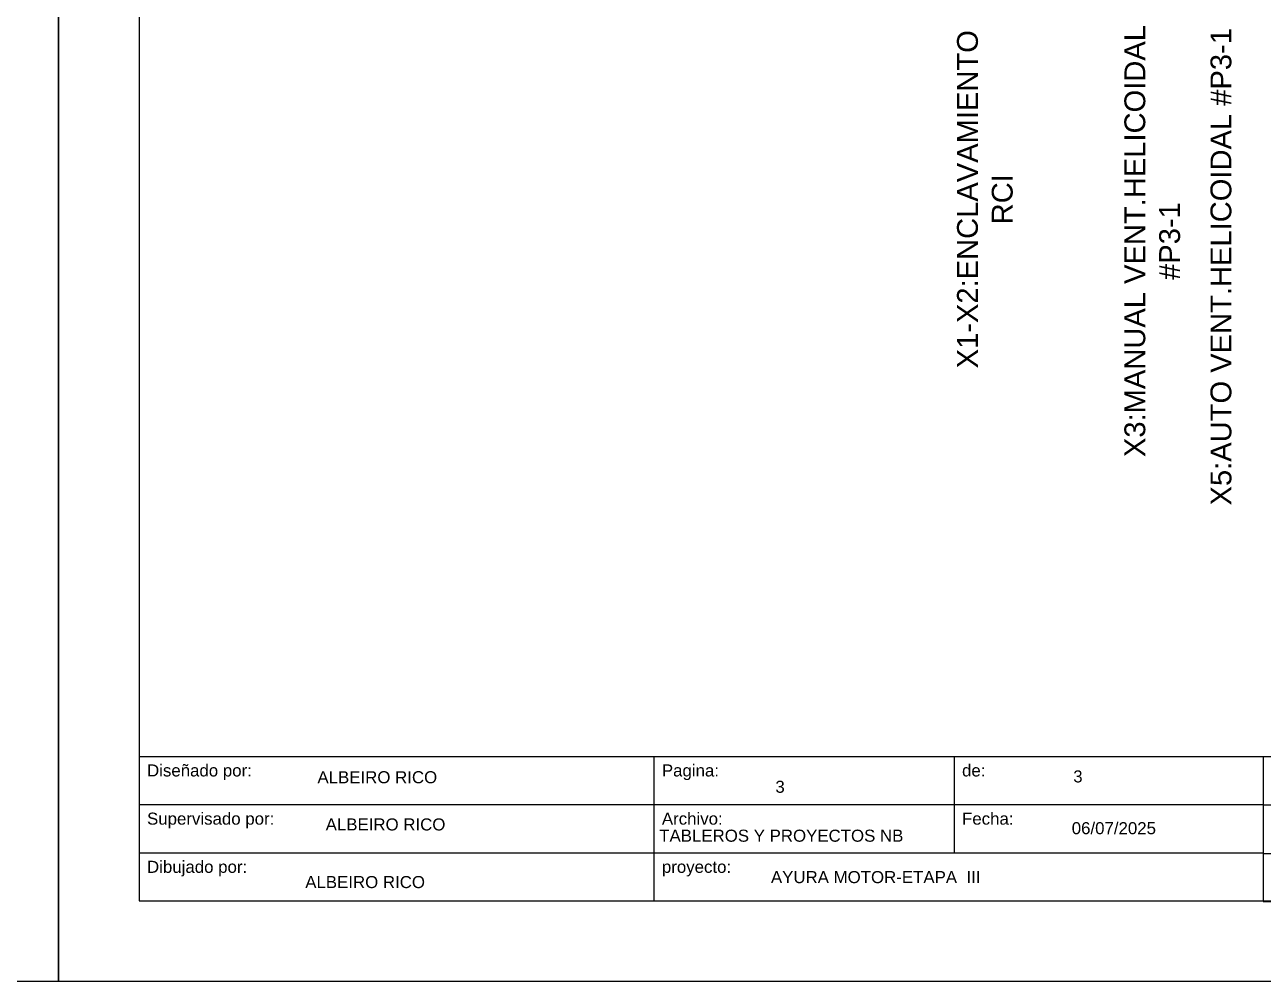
# Model space of a CAD drawing. Header units: millimetres. Extents: x 691 to 18605, y 670 to 10026.
# Drawn here: x 2793 to 3373, y 1563 to 2011 of the extents above; entities that cross this region are included whole.
import ezdxf
from ezdxf.enums import TextEntityAlignment as Align

# ---------------------------------------------------------------- set-up
doc = ezdxf.new("R2010")
doc.units = ezdxf.units.MM
doc.styles.get("Standard").update_dxf_attribs({"font": 'arial.ttf'})

# ---------------------------------------------------------------- blocks, each defined once
blk = doc.blocks.new('*T3')
at = {"color": 0, "linetype": 'ByBlock', "lineweight": -2}
for p, q in [((0, 0), (139.92, 0)), ((0, 0), (0, -18)), ((64.08, 0), (64.08, -18)), ((101.44, 0), (101.44, -12)), ((139.92, 0), (139.92, -18)), ((0, -6), (139.92, -6)), ((0, -12), (139.92, -12)), ((0, -18), (139.92, -18))]:
    blk.add_line(p, q, dxfattribs=at)
at = {"color": 0, "char_height": 1.5, "attachment_point": 1}
for s, insert, width in [('{\\fArial|b0|i0|c162|p34;Diseñado por:}', (1, -1), 62.0824), ('{\\fArial|b0|i0|c162|p34;Pagina:}', (65.08, -1), 35.3574), ('{\\fArial|b0|i0|c162|p34;de}:', (102.44, -1), 36.4813), ('{\\fArial|b0|i0|c162|p34;Supervisado por:}', (1, -7), 62.0824), ('{\\fArial|b0|i0|c162|p34;Archivo:}', (65.08, -7), 35.3574), ('Fecha:', (102.44, -7), 36.4813), ('Dibujado por:', (1, -13), 62.0824), ('{\\fArial|b0|i0|c162|p34;proyecto:}', (65.08, -13), 73.8387)]:
    blk.add_mtext(s, dxfattribs=dict(at, insert=insert, width=width))
blk = doc.blocks.new('*T4')
at = {"color": 0, "linetype": 'ByBlock', "lineweight": -2}
for p, q in [((0, 0), (119.48, 0)), ((0, 0), (0, -18.07)), ((25.89, 0), (25.89, -18.07)), ((51.13, 0), (51.13, -18.07)), ((119.48, 0), (119.48, -18.07)), ((0, -6.05), (51.13, -6.05)), ((0, -12.07), (51.13, -12.07)), ((0, -18.07), (119.48, -18.07))]:
    blk.add_line(p, q, dxfattribs=at)
at = {"color": 0}
for s, insert, char_height, width, attachment_point in [('Corriente nominal:', (1, -1), 1.5, 23.894, 1), ('{\\fArial|b0|i0|c162|p34;N° fases:}', (26.89, -1), 1.5, 23.2313, 1), ('Voltaje nominal:', (1, -7.05), 1.5, 23.894, 1), ('{\\fArial|b0|i0|c162|p34;N° hilos:}', (26.89, -7.05), 1.5, 23.2313, 1), ('{\\fArial|b0|i0|c162|p34;STAR ELECTRIC SAS}', (85.3, -9.04), 4.5, 66.3536, 5), ('Frecuencia:', (1, -13.07), 1.5, 23.894, 1), ('{\\fArial|b0|i0|c162|p34;Orden}:', (26.89, -13.07), 1.5, 23.2313, 1)]:
    blk.add_mtext(s, dxfattribs=dict(at, insert=insert, char_height=char_height, width=width, attachment_point=attachment_point))
blk = doc.blocks.new('CAJETIN')
for p, q in [((-259.4, 185.97), (-259.4, 0.07)), ((-259.4, 0.07), (0, 0.07))]:
    blk.add_line(p, q)
blk.add_lwpolyline([(-269.4, -9.93), (10, -9.93), (10, 205.97), (-269.4, 205.97)], close=True)
for name, p in [('*T3', (-259.4, 18.07)), ('*T4', (-119.48, 18.07))]:
    blk.add_blockref(name, p)
for tag, p in [('DISEÑADO_POR', (-230.86, 14.78)), ('SUPERVISADO_POR', (-229.59, 8.32)), ('DIBUJADO_POR', (-231.25, 2.42))]:
    blk.add_attdef(tag, text='', height=1.5).set_placement(p, align=Align.MIDDLE)
for tag, p in [('DE', (-143.12, 14.83)), ('F', (-73.9, 14.47)), ('PAGINA', (-180.19, 13.54)), ('A', (-97.02, 13.49)), ('ARCHIVO', (-179.45, 8.2)), ('FECHA', (-143.31, 8.38)), ('V', (-96.96, 8.58)), ('H', (-74.46, 8.76)), ('PROYECTO', (-180.75, 3.04)), ('HZ', (-98.06, 2.87)), ('OR', (-74.83, 2.5))]:
    blk.add_attdef(tag, p, '', height=1.5)

msp = doc.modelspace()

# ---------------------------------------------------------------- block references
at = {"color": 0, "xscale": 3.761929394681115, "yscale": 3.761929394681115, "zscale": 3.761929394681115}
msp.add_blockref('CAJETIN', (2771.31, 1599.96), dxfattribs=at)
at = {"color": 0}
ref = msp.add_blockref('CAJETIN', (3822.4, 1599.96), dxfattribs=dict(at, xscale=3.761929394681115, yscale=3.761929394681115, zscale=3.761929394681115))
ref.add_attrib('PROYECTO', 'AYURA MOTOR-ETAPA  III', dxfattribs={"height": 5.6429}).set_placement((3142.44, 1611.4), align=Align.MIDDLE_LEFT)
ref.add_attrib('ARCHIVO', 'TABLEROS Y PROYECTOS NB', dxfattribs={"height": 5.6429}).set_placement((3147.3, 1630.8), align=Align.MIDDLE)
ref.add_attrib('DE', '3', (3283.98, 1655.74), dxfattribs={"height": 5.64})
ref.add_attrib('PAGINA', '3', (3144.53, 1650.89), dxfattribs={"height": 5.64})
ref.add_attrib('FECHA', '06/07/2025', (3283.28, 1631.49), dxfattribs={"height": 5.643})
ref.add_attrib('DIBUJADO_POR', 'ALBEIRO RICO', dxfattribs={"height": 5.6429}).set_placement((2952.43, 1609.08), align=Align.MIDDLE)
ref.add_attrib('SUPERVISADO_POR', 'ALBEIRO RICO', dxfattribs={"height": 5.6429}).set_placement((2961.99, 1636.07), align=Align.MIDDLE)
ref.add_attrib('DISEÑADO_POR', 'ALBEIRO RICO', dxfattribs={"height": 5.6429}).set_placement((2958.14, 1658.18), align=Align.MIDDLE)

# ---------------------------------------------------------------- texts
at = {"color": 0, "lineweight": 0, "char_height": 9.7644, "attachment_point": 2, "rotation": 90}
for s, insert, width in [('{\\C0; X1-X2:ENCLAVAMIENTO RCI}', (3229.57, 1928.89), 71.1545), ('{\\C0;X3:MANUAL VENT.HELICOIDAL #P3-1}', (3307.94, 1909.31), 227.0562), ('{\\C0;X5:AUTO VENT.HELICOIDAL #P3-1}', (3348.26, 1897.27), 227.0562)]:
    msp.add_mtext(s, dxfattribs=dict(at, insert=insert, width=width))

doc.saveas('drawing.dxf')
